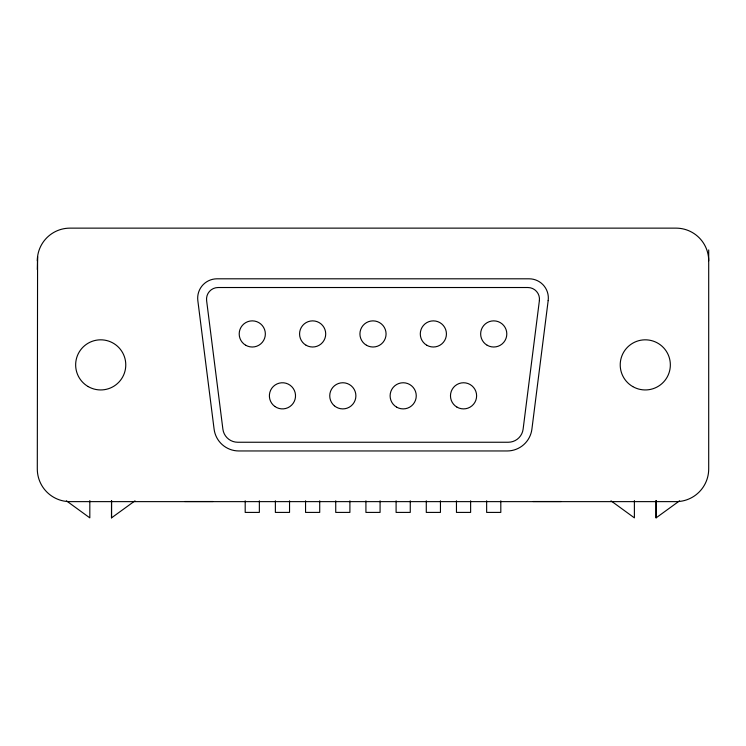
<?xml version="1.0" encoding="UTF-8"?>
<svg xmlns="http://www.w3.org/2000/svg" width="746" height="746" viewBox="0 0 746 746"><rect width="100%" height="100%" fill="white"/><g stroke="black" fill="none" stroke-linecap="round" stroke-linejoin="round"><path stroke-width="1.12" d="M111.518 517.864L111.536 500.575L111.518 517.864L134.998 500.836M656.088 517.864L656.107 500.575L656.088 517.864L679.569 500.836M37.3 269.548L37.58 256.559L37.3 468.936A32.684 32.684 0 0 0 69.984 501.629L676.016 501.629A32.684 32.684 0 0 0 708.7 468.936L708.7 249.929M184.719 501.517L213.048 501.517M533.054 501.517L561.178 501.517M610.983 500.836L634.389 517.864L634.389 500.575M66.413 500.836L89.818 517.864L89.818 500.575M500.808 500.818L500.808 512.409L486.644 512.409L486.644 500.818M470.623 500.818L470.623 512.409L456.459 512.409L456.459 500.818M440.448 500.818L440.448 512.409L426.283 512.409L426.283 500.818M410.263 500.818L410.263 512.409L396.098 512.409L396.098 500.818M380.078 500.818L380.078 512.409L365.922 512.409L365.922 500.818M349.902 500.818L349.902 512.409L335.737 512.409L335.737 500.818M319.717 500.818L319.717 512.409L305.552 512.409L305.552 500.818M289.541 500.818L289.541 512.409L275.377 512.409L275.377 500.818M259.356 500.818L259.356 512.409L245.192 512.409L245.192 500.818M37.3 260.83A32.684 32.684 0 0 1 69.984 228.136L676.016 228.136A32.684 32.684 0 0 1 708.7 260.83M539.386 300.601L523.114 429.164A14.957 14.957 0 0 1 508.278 442.247L237.722 442.247A14.957 14.957 0 0 1 222.886 429.164L206.614 300.601A11.619 11.619 0 0 1 218.14 287.518L527.86 287.518A11.619 11.619 0 0 1 539.386 300.601M548.17 300.601L531.898 429.164A24.926 24.926 0 0 1 507.345 450.957L238.655 450.957A24.926 24.926 0 0 1 214.102 429.164L197.83 300.601A19.359 19.359 0 0 1 216.862 278.808L529.138 278.808A19.21 19.21 0 0 1 548.17 300.601M632.757 386.587A25.056 25.056 0 0 0 670.346 364.887A25.056 25.056 0 0 0 632.757 343.179A25.056 25.056 0 0 0 632.757 386.587M88.187 386.587A25.056 25.056 0 0 0 125.776 364.887A25.056 25.056 0 0 0 88.187 343.179A25.056 25.056 0 0 0 88.187 386.587M334.367 405.805A13.074 13.074 0 0 0 355.683 398.159A13.074 13.074 0 0 0 338.404 383.519A13.074 13.074 0 0 0 334.367 405.805M306.102 345.258A13.074 13.074 0 0 0 325.713 333.938A13.074 13.074 0 0 0 306.102 322.617A13.074 13.074 0 0 0 306.102 345.258M457.009 407.148A13.074 13.074 0 0 0 476.619 395.828A13.074 13.074 0 0 0 457.009 384.507A13.074 13.074 0 0 0 457.009 407.148M245.732 345.258A13.074 13.074 0 0 0 265.352 333.938A13.074 13.074 0 0 0 245.732 322.617A13.074 13.074 0 0 0 245.732 345.258M366.463 345.258A13.074 13.074 0 0 0 386.074 333.938A13.074 13.074 0 0 0 366.463 322.617A13.074 13.074 0 0 0 366.463 345.258M487.185 345.258A13.074 13.074 0 0 0 506.804 333.938A13.074 13.074 0 0 0 487.185 322.617A13.074 13.074 0 0 0 487.185 345.258M426.824 345.258A13.074 13.074 0 0 0 446.434 333.938A13.074 13.074 0 0 0 426.824 322.617A13.074 13.074 0 0 0 426.824 345.258M396.648 407.148A13.074 13.074 0 0 0 416.259 395.828A13.074 13.074 0 0 0 396.648 384.507A13.074 13.074 0 0 0 396.648 407.148M274.817 406.439A13.074 13.074 0 0 0 295.463 397.133A13.074 13.074 0 0 0 277.083 383.91A13.074 13.074 0 0 0 274.817 406.439"/></g></svg>
